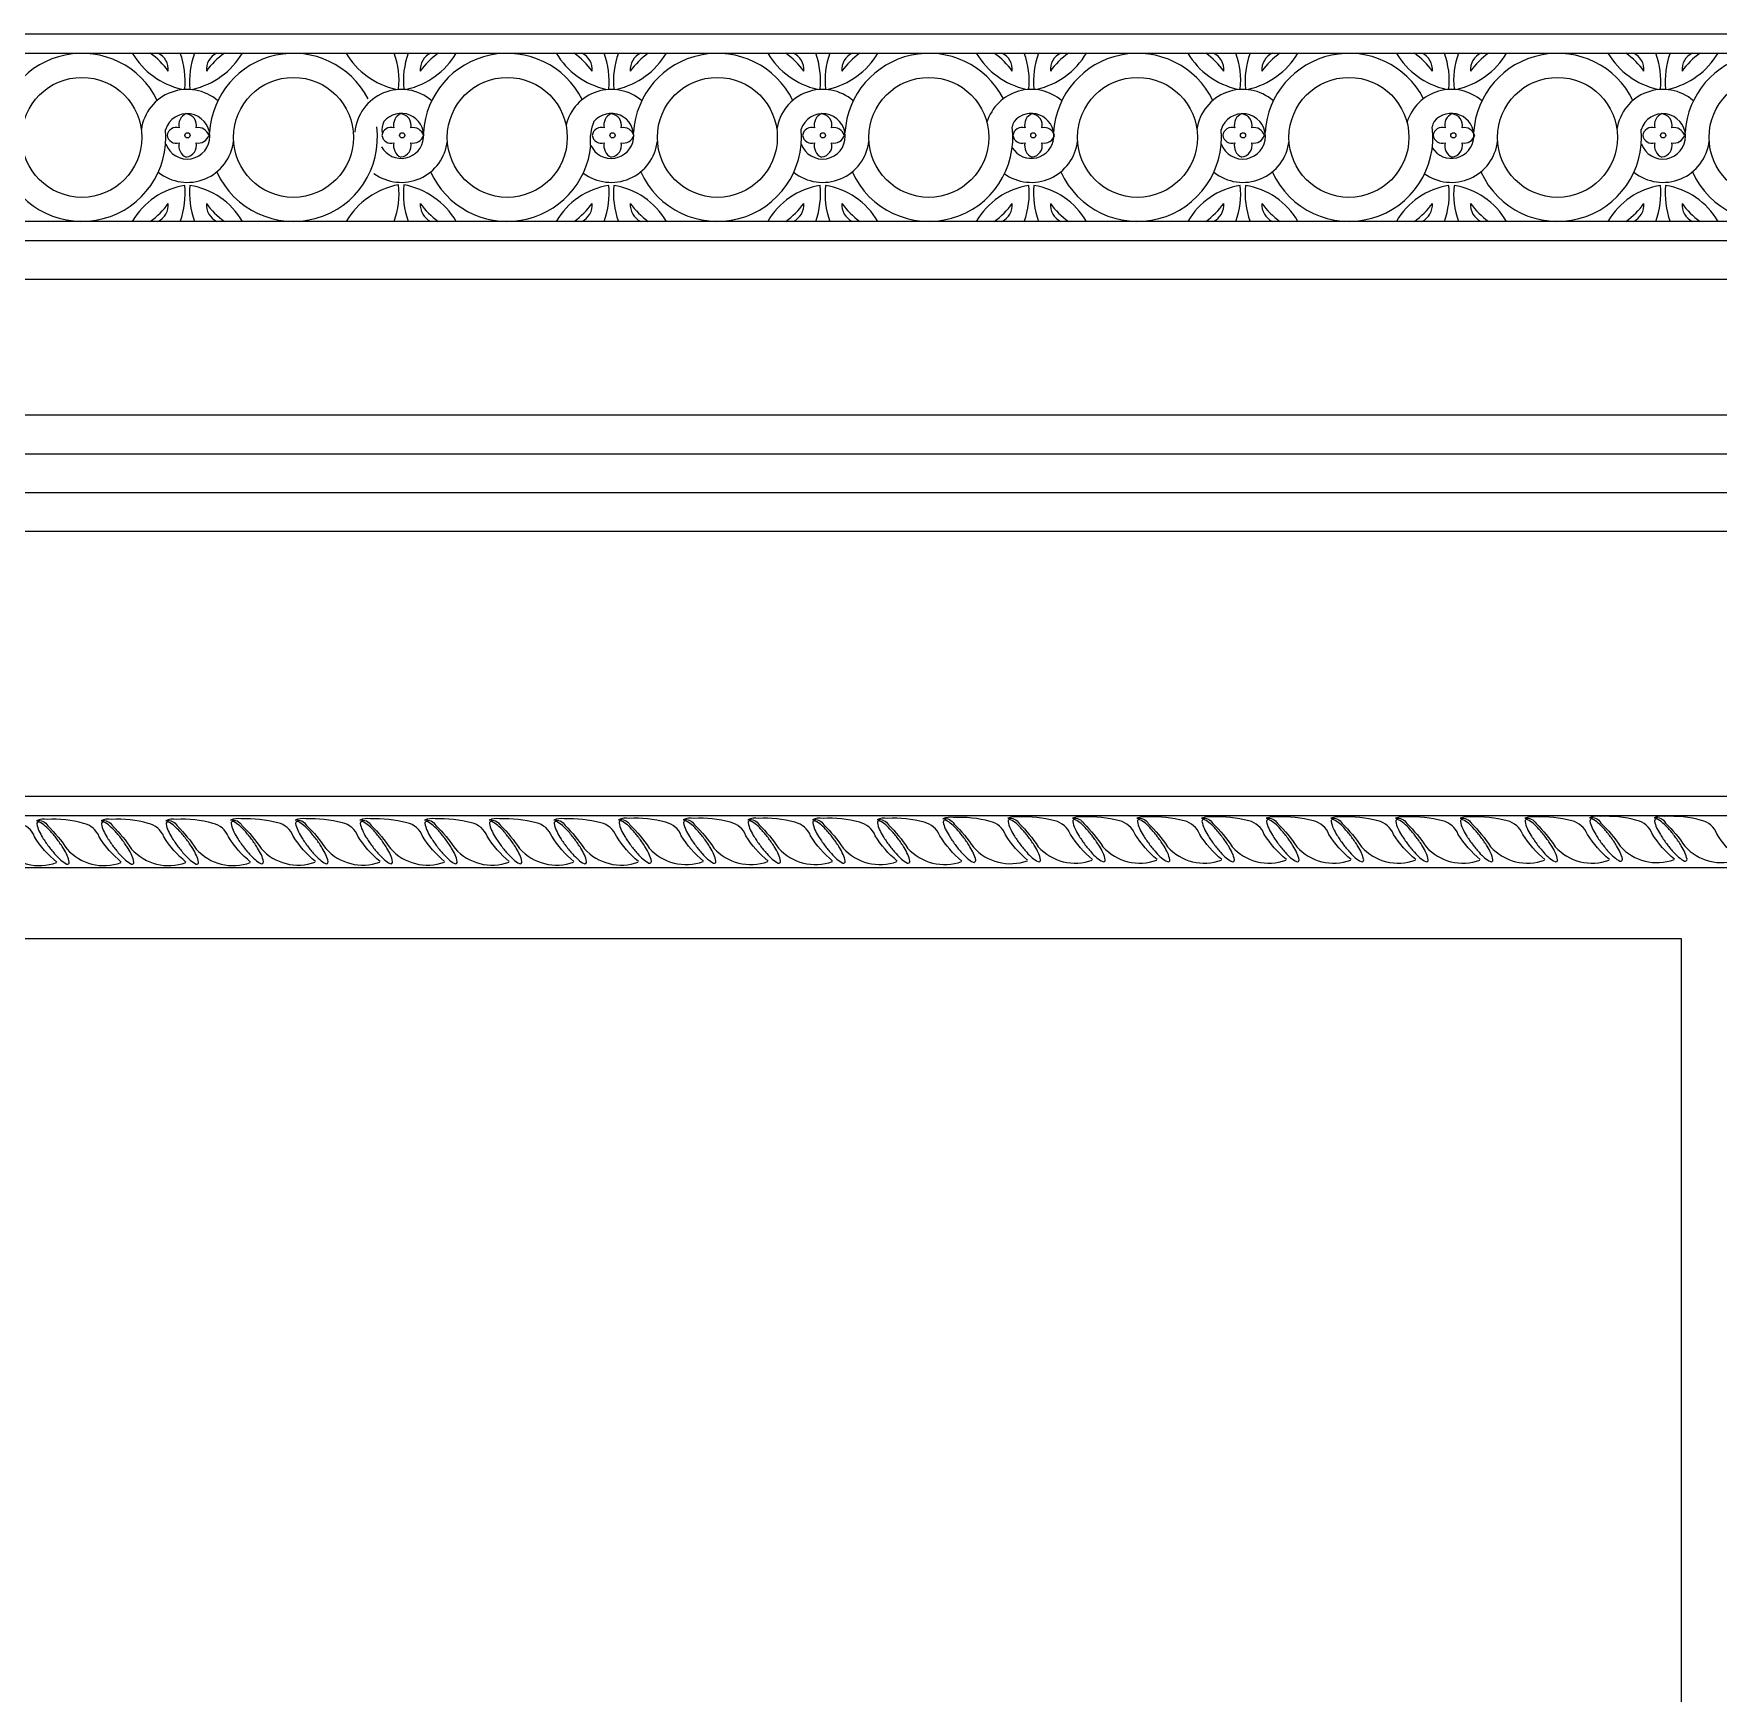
# Model space of a CAD drawing. Extents: x 110 to 913, y 736 to 1269.
# Drawn here: x 515.9 to 776.6, y 1010.1 to 1266.9 of the extents above; entities that cross this region are included whole.
import ezdxf

# ---------------------------------------------------------------- set-up
doc = ezdxf.new("R2010")
doc.units = 0
doc.header["$LTSCALE"] = 10
doc.header["$MEASUREMENT"] = 0
for name, color, linetype in [('3', 3, 'CONTINUOUS'), ('4', 4, 'CONTINUOUS'), ('7', 7, 'CONTINUOUS')]:
    doc.layers.add(name, color=color, linetype=linetype)

msp = doc.modelspace()

# ---------------------------------------------------------------- linework, layer by layer
at = {"layer": '3'}
for points in [[(248.39, 1263.87), (907.81, 1263.87), (907.81, 789.76)], [(248.39, 1237.87), (881.81, 1237.87), (881.81, 789.76)], [(248.39, 1234.87), (878.81, 1234.87), (878.81, 789.76)], [(248.39, 1207.87), (851.81, 1207.87), (851.81, 789.76)], [(248.39, 1201.87), (845.81, 1201.87), (845.81, 789.76)], [(248.39, 1195.87), (839.81, 1195.87), (839.81, 789.76)], [(248.39, 1145.87), (789.81, 1145.87), (789.81, 789.76)], [(248.39, 1137.87), (781.81, 1137.87), (781.81, 789.76)]]:
    msp.add_lwpolyline(points, dxfattribs=at)
for points in [[(519.41, 1138.69, -0.082769), (515.99, 1142.6, 0.248924), (513.58, 1144.68, 0.078105), (507.92, 1145.29, 0.148339), (506.28, 1145.09, -0.336371), (508.04, 1144.27, -0.0548), (511.01, 1140.69, 0.305815), (519.37, 1138.61)], [(529.41, 1138.69, -0.082769), (525.99, 1142.6, 0.248924), (523.58, 1144.68, 0.078105), (517.92, 1145.29, 0.148339), (516.28, 1145.09, -0.336371), (518.04, 1144.27, -0.0548), (521.01, 1140.69, 0.305815), (529.37, 1138.61)], [(539.41, 1138.69, -0.082769), (535.99, 1142.6, 0.248924), (533.58, 1144.68, 0.078105), (527.92, 1145.29, 0.148339), (526.28, 1145.09, -0.336371), (528.04, 1144.27, -0.0548), (531.01, 1140.69, 0.305815), (539.37, 1138.61)], [(549.41, 1138.69, -0.082769), (545.99, 1142.6, 0.248924), (543.58, 1144.68, 0.078105), (537.92, 1145.29, 0.148339), (536.28, 1145.09, -0.336371), (538.04, 1144.27, -0.0548), (541.01, 1140.69, 0.305815), (549.37, 1138.61)], [(559.45, 1138.77, -0.082769), (556.03, 1142.68, 0.248924), (553.62, 1144.76, 0.078105), (547.96, 1145.37, 0.148339), (546.33, 1145.17, -0.336371), (548.08, 1144.35, -0.0548), (551.05, 1140.77, 0.305815), (559.41, 1138.69)], [(569.45, 1138.77, -0.082769), (566.03, 1142.68, 0.248924), (563.62, 1144.76, 0.078105), (557.96, 1145.37, 0.148339), (556.33, 1145.17, -0.336371), (558.08, 1144.35, -0.0548), (561.05, 1140.77, 0.305815), (569.41, 1138.69)], [(579.45, 1138.77, -0.082769), (576.03, 1142.68, 0.248924), (573.62, 1144.76, 0.078105), (567.96, 1145.37, 0.148339), (566.33, 1145.17, -0.336371), (568.08, 1144.35, -0.0548), (571.05, 1140.77, 0.305815), (579.41, 1138.69)], [(589.45, 1138.77, -0.082769), (586.03, 1142.68, 0.248924), (583.62, 1144.76, 0.078105), (577.96, 1145.37, 0.148339), (576.33, 1145.17, -0.336371), (578.08, 1144.35, -0.0548), (581.05, 1140.77, 0.305815), (589.41, 1138.69)], [(599.45, 1138.77, -0.082769), (596.03, 1142.68, 0.248924), (593.62, 1144.76, 0.078105), (587.96, 1145.37, 0.148339), (586.33, 1145.17, -0.336371), (588.08, 1144.35, -0.0548), (591.05, 1140.77, 0.305815), (599.41, 1138.69)], [(609.45, 1138.77, -0.082769), (606.03, 1142.68, 0.248924), (603.62, 1144.76, 0.078105), (597.96, 1145.37, 0.148339), (596.33, 1145.17, -0.336371), (598.08, 1144.35, -0.0548), (601.05, 1140.77, 0.305815), (609.41, 1138.69)], [(619.49, 1138.85, -0.082769), (616.07, 1142.77, 0.248924), (613.66, 1144.84, 0.078105), (608, 1145.45, 0.148339), (606.37, 1145.25, -0.336371), (608.12, 1144.44, -0.0548), (611.1, 1140.85, 0.305815), (619.45, 1138.77)], [(629.49, 1138.85, -0.082769), (626.07, 1142.77, 0.248924), (623.66, 1144.84, 0.078105), (618, 1145.45, 0.148339), (616.37, 1145.25, -0.336371), (618.12, 1144.44, -0.0548), (621.1, 1140.85, 0.305815), (629.45, 1138.77)], [(639.49, 1138.85, -0.082769), (636.07, 1142.77, 0.248924), (633.66, 1144.84, 0.078105), (628, 1145.45, 0.148339), (626.37, 1145.25, -0.336371), (628.12, 1144.44, -0.0548), (631.1, 1140.85, 0.305815), (639.45, 1138.77)], [(649.49, 1138.85, -0.082769), (646.07, 1142.77, 0.248924), (643.66, 1144.84, 0.078105), (638, 1145.45, 0.148339), (636.37, 1145.25, -0.336371), (638.12, 1144.44, -0.0548), (641.1, 1140.85, 0.305815), (649.45, 1138.77)], [(659.49, 1138.85, -0.082769), (656.07, 1142.77, 0.248924), (653.66, 1144.84, 0.078105), (648, 1145.45, 0.148339), (646.37, 1145.25, -0.336371), (648.12, 1144.44, -0.0548), (651.1, 1140.85, 0.305815), (659.45, 1138.77)], [(669.67, 1138.99, -0.082769), (666.25, 1142.9, 0.248924), (663.85, 1144.98, 0.078105), (658.18, 1145.59, 0.148339), (656.55, 1145.38, -0.336371), (658.3, 1144.57, -0.0548), (661.28, 1140.98, 0.305815), (669.63, 1138.9)], [(679.72, 1139.07, -0.082769), (676.29, 1142.98, 0.248924), (673.89, 1145.06, 0.078105), (668.22, 1145.67, 0.148339), (666.59, 1145.46, -0.336371), (668.34, 1144.65, -0.0548), (671.32, 1141.06, 0.305815), (679.67, 1138.99)], [(689.72, 1139.07, -0.082769), (686.29, 1142.98, 0.248924), (683.89, 1145.06, 0.078105), (678.22, 1145.67, 0.148339), (676.59, 1145.46, -0.336371), (678.34, 1144.65, -0.0548), (681.32, 1141.06, 0.305815), (689.67, 1138.99)], [(699.72, 1139.07, -0.082769), (696.29, 1142.98, 0.248924), (693.89, 1145.06, 0.078105), (688.22, 1145.67, 0.148339), (686.59, 1145.46, -0.336371), (688.34, 1144.65, -0.0548), (691.32, 1141.06, 0.305815), (699.67, 1138.99)], [(709.72, 1139.07, -0.082769), (706.29, 1142.98, 0.248924), (703.89, 1145.06, 0.078105), (698.22, 1145.67, 0.148339), (696.59, 1145.46, -0.336371), (698.34, 1144.65, -0.0548), (701.32, 1141.06, 0.305815), (709.67, 1138.99)], [(719.72, 1139.07, -0.082769), (716.29, 1142.98, 0.248924), (713.89, 1145.06, 0.078105), (708.22, 1145.67, 0.148339), (706.59, 1145.46, -0.336371), (708.34, 1144.65, -0.0548), (711.32, 1141.06, 0.305815), (719.67, 1138.99)], [(729.72, 1139.07, -0.082769), (726.29, 1142.98, 0.248924), (723.89, 1145.06, 0.078105), (718.22, 1145.67, 0.148339), (716.59, 1145.46, -0.336371), (718.34, 1144.65, -0.0548), (721.32, 1141.06, 0.305815), (729.67, 1138.99)], [(739.72, 1139.07, -0.082769), (736.29, 1142.98, 0.248924), (733.89, 1145.06, 0.078105), (728.22, 1145.67, 0.148339), (726.59, 1145.46, -0.336371), (728.34, 1144.65, -0.0548), (731.32, 1141.06, 0.305815), (739.67, 1138.99)], [(749.72, 1139.07, -0.082769), (746.29, 1142.98, 0.248924), (743.89, 1145.06, 0.078105), (738.22, 1145.67, 0.148339), (736.59, 1145.46, -0.336371), (738.34, 1144.65, -0.0548), (741.32, 1141.06, 0.305815), (749.67, 1138.99)], [(759.72, 1139.07, -0.082769), (756.29, 1142.98, 0.248924), (753.89, 1145.06, 0.078105), (748.22, 1145.67, 0.148339), (746.59, 1145.46, -0.336371), (748.34, 1144.65, -0.0548), (751.32, 1141.06, 0.305815), (759.67, 1138.99)], [(769.76, 1139.15, -0.082769), (766.33, 1143.06, 0.248924), (763.93, 1145.14, 0.078105), (758.26, 1145.75, 0.148339), (756.63, 1145.55, -0.336371), (758.38, 1144.73, -0.0548), (761.36, 1141.15, 0.305815), (769.72, 1139.07)], [(779.76, 1139.15, -0.082769), (776.33, 1143.06, 0.248924), (773.93, 1145.14, 0.078105), (768.26, 1145.75, 0.148339), (766.63, 1145.55, -0.336371), (768.38, 1144.73, -0.0548), (771.36, 1141.15, 0.305815), (779.72, 1139.07)]]:
    msp.add_lwpolyline(points, format="xyb", dxfattribs=at)
for points in [[(516.45, 1144.84, 0.280919), (516.34, 1144.59, 0.066421), (516.67, 1143.54, 0.030503), (517.23, 1142.48, 0.022024), (518.17, 1141.11, 0.022024), (519.22, 1139.83, 0.030503), (520.07, 1138.99, 0.066421), (520.98, 1138.38, 0.280919), (521.26, 1138.41, 0.280919), (521.36, 1138.66, 0.066421), (521.04, 1139.71, 0.030503), (520.47, 1140.77, 0.022024), (519.54, 1142.14, 0.022024), (518.49, 1143.42, 0.030503), (517.64, 1144.26, 0.066421), (516.72, 1144.87, 0.280919)], [(526.45, 1144.84, 0.280919), (526.34, 1144.59, 0.066421), (526.67, 1143.54, 0.030503), (527.23, 1142.48, 0.022024), (528.17, 1141.11, 0.022024), (529.22, 1139.83, 0.030503), (530.07, 1138.99, 0.066421), (530.98, 1138.38, 0.280919), (531.26, 1138.41, 0.280919), (531.36, 1138.66, 0.066421), (531.04, 1139.71, 0.030503), (530.47, 1140.77, 0.022024), (529.54, 1142.14, 0.022024), (528.49, 1143.42, 0.030503), (527.64, 1144.26, 0.066421), (526.72, 1144.87, 0.280919)], [(536.45, 1144.84, 0.280919), (536.34, 1144.59, 0.066421), (536.67, 1143.54, 0.030503), (537.23, 1142.48, 0.022024), (538.17, 1141.11, 0.022024), (539.22, 1139.83, 0.030503), (540.07, 1138.99, 0.066421), (540.98, 1138.38, 0.280919), (541.26, 1138.41, 0.280919), (541.36, 1138.66, 0.066421), (541.04, 1139.71, 0.030503), (540.47, 1140.77, 0.022024), (539.54, 1142.14, 0.022024), (538.49, 1143.42, 0.030503), (537.64, 1144.26, 0.066421), (536.72, 1144.87, 0.280919)], [(546.49, 1144.93, 0.280919), (546.39, 1144.67, 0.066421), (546.71, 1143.62, 0.030503), (547.27, 1142.56, 0.022024), (548.21, 1141.19, 0.022024), (549.26, 1139.91, 0.030503), (550.11, 1139.07, 0.066421), (551.02, 1138.46, 0.280919), (551.3, 1138.49, 0.280919), (551.4, 1138.75, 0.066421), (551.08, 1139.79, 0.030503), (550.51, 1140.85, 0.022024), (549.58, 1142.22, 0.022024), (548.53, 1143.5, 0.030503), (547.68, 1144.34, 0.066421), (546.77, 1144.95, 0.280919)], [(556.49, 1144.93, 0.280919), (556.39, 1144.67, 0.066421), (556.71, 1143.62, 0.030503), (557.27, 1142.56, 0.022024), (558.21, 1141.19, 0.022024), (559.26, 1139.91, 0.030503), (560.11, 1139.07, 0.066421), (561.02, 1138.46, 0.280919), (561.3, 1138.49, 0.280919), (561.4, 1138.75, 0.066421), (561.08, 1139.79, 0.030503), (560.51, 1140.85, 0.022024), (559.58, 1142.22, 0.022024), (558.53, 1143.5, 0.030503), (557.68, 1144.34, 0.066421), (556.77, 1144.95, 0.280919)], [(566.49, 1144.93, 0.280919), (566.39, 1144.67, 0.066421), (566.71, 1143.62, 0.030503), (567.27, 1142.56, 0.022024), (568.21, 1141.19, 0.022024), (569.26, 1139.91, 0.030503), (570.11, 1139.07, 0.066421), (571.02, 1138.46, 0.280919), (571.3, 1138.49, 0.280919), (571.4, 1138.75, 0.066421), (571.08, 1139.79, 0.030503), (570.51, 1140.85, 0.022024), (569.58, 1142.22, 0.022024), (568.53, 1143.5, 0.030503), (567.68, 1144.34, 0.066421), (566.77, 1144.95, 0.280919)], [(576.49, 1144.93, 0.280919), (576.39, 1144.67, 0.066421), (576.71, 1143.62, 0.030503), (577.27, 1142.56, 0.022024), (578.21, 1141.19, 0.022024), (579.26, 1139.91, 0.030503), (580.11, 1139.07, 0.066421), (581.02, 1138.46, 0.280919), (581.3, 1138.49, 0.280919), (581.4, 1138.75, 0.066421), (581.08, 1139.79, 0.030503), (580.51, 1140.85, 0.022024), (579.58, 1142.22, 0.022024), (578.53, 1143.5, 0.030503), (577.68, 1144.34, 0.066421), (576.77, 1144.95, 0.280919)], [(586.49, 1144.93, 0.280919), (586.39, 1144.67, 0.066421), (586.71, 1143.62, 0.030503), (587.27, 1142.56, 0.022024), (588.21, 1141.19, 0.022024), (589.26, 1139.91, 0.030503), (590.11, 1139.07, 0.066421), (591.02, 1138.46, 0.280919), (591.3, 1138.49, 0.280919), (591.4, 1138.75, 0.066421), (591.08, 1139.79, 0.030503), (590.51, 1140.85, 0.022024), (589.58, 1142.22, 0.022024), (588.53, 1143.5, 0.030503), (587.68, 1144.34, 0.066421), (586.77, 1144.95, 0.280919)], [(596.49, 1144.93, 0.280919), (596.39, 1144.67, 0.066421), (596.71, 1143.62, 0.030503), (597.27, 1142.56, 0.022024), (598.21, 1141.19, 0.022024), (599.26, 1139.91, 0.030503), (600.11, 1139.07, 0.066421), (601.02, 1138.46, 0.280919), (601.3, 1138.49, 0.280919), (601.4, 1138.75, 0.066421), (601.08, 1139.79, 0.030503), (600.51, 1140.85, 0.022024), (599.58, 1142.22, 0.022024), (598.53, 1143.5, 0.030503), (597.68, 1144.34, 0.066421), (596.77, 1144.95, 0.280919)], [(606.53, 1145.01, 0.280919), (606.43, 1144.75, 0.066421), (606.75, 1143.7, 0.030503), (607.32, 1142.65, 0.022024), (608.25, 1141.28, 0.022024), (609.3, 1139.99, 0.030503), (610.15, 1139.15, 0.066421), (611.06, 1138.54, 0.280919), (611.34, 1138.57, 0.280919), (611.44, 1138.83, 0.066421), (611.12, 1139.87, 0.030503), (610.55, 1140.93, 0.022024), (609.62, 1142.3, 0.022024), (608.57, 1143.58, 0.030503), (607.72, 1144.43, 0.066421), (606.81, 1145.03, 0.280919)], [(616.53, 1145.01, 0.280919), (616.43, 1144.75, 0.066421), (616.75, 1143.7, 0.030503), (617.32, 1142.65, 0.022024), (618.25, 1141.28, 0.022024), (619.3, 1139.99, 0.030503), (620.15, 1139.15, 0.066421), (621.06, 1138.54, 0.280919), (621.34, 1138.57, 0.280919), (621.44, 1138.83, 0.066421), (621.12, 1139.87, 0.030503), (620.55, 1140.93, 0.022024), (619.62, 1142.3, 0.022024), (618.57, 1143.58, 0.030503), (617.72, 1144.43, 0.066421), (616.81, 1145.03, 0.280919)], [(626.53, 1145.01, 0.280919), (626.43, 1144.75, 0.066421), (626.75, 1143.7, 0.030503), (627.32, 1142.65, 0.022024), (628.25, 1141.28, 0.022024), (629.3, 1139.99, 0.030503), (630.15, 1139.15, 0.066421), (631.06, 1138.54, 0.280919), (631.34, 1138.57, 0.280919), (631.44, 1138.83, 0.066421), (631.12, 1139.87, 0.030503), (630.55, 1140.93, 0.022024), (629.62, 1142.3, 0.022024), (628.57, 1143.58, 0.030503), (627.72, 1144.43, 0.066421), (626.81, 1145.03, 0.280919)], [(636.53, 1145.01, 0.280919), (636.43, 1144.75, 0.066421), (636.75, 1143.7, 0.030503), (637.32, 1142.65, 0.022024), (638.25, 1141.28, 0.022024), (639.3, 1139.99, 0.030503), (640.15, 1139.15, 0.066421), (641.06, 1138.54, 0.280919), (641.34, 1138.57, 0.280919), (641.44, 1138.83, 0.066421), (641.12, 1139.87, 0.030503), (640.55, 1140.93, 0.022024), (639.62, 1142.3, 0.022024), (638.57, 1143.58, 0.030503), (637.72, 1144.43, 0.066421), (636.81, 1145.03, 0.280919)], [(646.53, 1145.01, 0.280919), (646.43, 1144.75, 0.066421), (646.75, 1143.7, 0.030503), (647.32, 1142.65, 0.022024), (648.25, 1141.28, 0.022024), (649.3, 1139.99, 0.030503), (650.15, 1139.15, 0.066421), (651.06, 1138.54, 0.280919), (651.34, 1138.57, 0.280919), (651.44, 1138.83, 0.066421), (651.12, 1139.87, 0.030503), (650.55, 1140.93, 0.022024), (649.62, 1142.3, 0.022024), (648.57, 1143.58, 0.030503), (647.72, 1144.43, 0.066421), (646.81, 1145.03, 0.280919)], [(656.71, 1145.14, 0.280919), (656.61, 1144.88, 0.066421), (656.93, 1143.83, 0.030503), (657.5, 1142.78, 0.022024), (658.43, 1141.41, 0.022024), (659.48, 1140.12, 0.030503), (660.33, 1139.28, 0.066421), (661.24, 1138.67, 0.280919), (661.52, 1138.7, 0.280919), (661.63, 1138.96, 0.066421), (661.3, 1140.01, 0.030503), (660.74, 1141.06, 0.022024), (659.8, 1142.43, 0.022024), (658.75, 1143.72, 0.030503), (657.9, 1144.56, 0.066421), (656.99, 1145.16, 0.280919)], [(666.75, 1145.22, 0.280919), (666.65, 1144.96, 0.066421), (666.97, 1143.91, 0.030503), (667.54, 1142.86, 0.022024), (668.47, 1141.49, 0.022024), (669.52, 1140.2, 0.030503), (670.37, 1139.36, 0.066421), (671.29, 1138.76, 0.280919), (671.56, 1138.78, 0.280919), (671.67, 1139.04, 0.066421), (671.34, 1140.09, 0.030503), (670.78, 1141.14, 0.022024), (669.84, 1142.51, 0.022024), (668.79, 1143.8, 0.030503), (667.94, 1144.64, 0.066421), (667.03, 1145.25, 0.280919)], [(676.75, 1145.22, 0.280919), (676.65, 1144.96, 0.066421), (676.97, 1143.91, 0.030503), (677.54, 1142.86, 0.022024), (678.47, 1141.49, 0.022024), (679.52, 1140.2, 0.030503), (680.37, 1139.36, 0.066421), (681.29, 1138.76, 0.280919), (681.56, 1138.78, 0.280919), (681.67, 1139.04, 0.066421), (681.34, 1140.09, 0.030503), (680.78, 1141.14, 0.022024), (679.84, 1142.51, 0.022024), (678.79, 1143.8, 0.030503), (677.94, 1144.64, 0.066421), (677.03, 1145.25, 0.280919)], [(686.75, 1145.22, 0.280919), (686.65, 1144.96, 0.066421), (686.97, 1143.91, 0.030503), (687.54, 1142.86, 0.022024), (688.47, 1141.49, 0.022024), (689.52, 1140.2, 0.030503), (690.37, 1139.36, 0.066421), (691.29, 1138.76, 0.280919), (691.56, 1138.78, 0.280919), (691.67, 1139.04, 0.066421), (691.34, 1140.09, 0.030503), (690.78, 1141.14, 0.022024), (689.84, 1142.51, 0.022024), (688.79, 1143.8, 0.030503), (687.94, 1144.64, 0.066421), (687.03, 1145.25, 0.280919)], [(696.75, 1145.22, 0.280919), (696.65, 1144.96, 0.066421), (696.97, 1143.91, 0.030503), (697.54, 1142.86, 0.022024), (698.47, 1141.49, 0.022024), (699.52, 1140.2, 0.030503), (700.37, 1139.36, 0.066421), (701.29, 1138.76, 0.280919), (701.56, 1138.78, 0.280919), (701.67, 1139.04, 0.066421), (701.34, 1140.09, 0.030503), (700.78, 1141.14, 0.022024), (699.84, 1142.51, 0.022024), (698.79, 1143.8, 0.030503), (697.94, 1144.64, 0.066421), (697.03, 1145.25, 0.280919)], [(706.75, 1145.22, 0.280919), (706.65, 1144.96, 0.066421), (706.97, 1143.91, 0.030503), (707.54, 1142.86, 0.022024), (708.47, 1141.49, 0.022024), (709.52, 1140.2, 0.030503), (710.37, 1139.36, 0.066421), (711.29, 1138.76, 0.280919), (711.56, 1138.78, 0.280919), (711.67, 1139.04, 0.066421), (711.34, 1140.09, 0.030503), (710.78, 1141.14, 0.022024), (709.84, 1142.51, 0.022024), (708.79, 1143.8, 0.030503), (707.94, 1144.64, 0.066421), (707.03, 1145.25, 0.280919)], [(716.75, 1145.22, 0.280919), (716.65, 1144.96, 0.066421), (716.97, 1143.91, 0.030503), (717.54, 1142.86, 0.022024), (718.47, 1141.49, 0.022024), (719.52, 1140.2, 0.030503), (720.37, 1139.36, 0.066421), (721.29, 1138.76, 0.280919), (721.56, 1138.78, 0.280919), (721.67, 1139.04, 0.066421), (721.34, 1140.09, 0.030503), (720.78, 1141.14, 0.022024), (719.84, 1142.51, 0.022024), (718.79, 1143.8, 0.030503), (717.94, 1144.64, 0.066421), (717.03, 1145.25, 0.280919)], [(726.75, 1145.22, 0.280919), (726.65, 1144.96, 0.066421), (726.97, 1143.91, 0.030503), (727.54, 1142.86, 0.022024), (728.47, 1141.49, 0.022024), (729.52, 1140.2, 0.030503), (730.37, 1139.36, 0.066421), (731.29, 1138.76, 0.280919), (731.56, 1138.78, 0.280919), (731.67, 1139.04, 0.066421), (731.34, 1140.09, 0.030503), (730.78, 1141.14, 0.022024), (729.84, 1142.51, 0.022024), (728.79, 1143.8, 0.030503), (727.94, 1144.64, 0.066421), (727.03, 1145.25, 0.280919)], [(736.75, 1145.22, 0.280919), (736.65, 1144.96, 0.066421), (736.97, 1143.91, 0.030503), (737.54, 1142.86, 0.022024), (738.47, 1141.49, 0.022024), (739.52, 1140.2, 0.030503), (740.37, 1139.36, 0.066421), (741.29, 1138.76, 0.280919), (741.56, 1138.78, 0.280919), (741.67, 1139.04, 0.066421), (741.34, 1140.09, 0.030503), (740.78, 1141.14, 0.022024), (739.84, 1142.51, 0.022024), (738.79, 1143.8, 0.030503), (737.94, 1144.64, 0.066421), (737.03, 1145.25, 0.280919)], [(746.75, 1145.22, 0.280919), (746.65, 1144.96, 0.066421), (746.97, 1143.91, 0.030503), (747.54, 1142.86, 0.022024), (748.47, 1141.49, 0.022024), (749.52, 1140.2, 0.030503), (750.37, 1139.36, 0.066421), (751.29, 1138.76, 0.280919), (751.56, 1138.78, 0.280919), (751.67, 1139.04, 0.066421), (751.34, 1140.09, 0.030503), (750.78, 1141.14, 0.022024), (749.84, 1142.51, 0.022024), (748.79, 1143.8, 0.030503), (747.94, 1144.64, 0.066421), (747.03, 1145.25, 0.280919)], [(756.79, 1145.3, 0.280919), (756.69, 1145.04, 0.066421), (757.01, 1144, 0.030503), (757.58, 1142.94, 0.022024), (758.51, 1141.57, 0.022024), (759.56, 1140.29, 0.030503), (760.41, 1139.44, 0.066421), (761.33, 1138.84, 0.280919), (761.6, 1138.86, 0.280919), (761.71, 1139.12, 0.066421), (761.38, 1140.17, 0.030503), (760.82, 1141.22, 0.022024), (759.88, 1142.6, 0.022024), (758.83, 1143.88, 0.030503), (757.98, 1144.72, 0.066421), (757.07, 1145.33, 0.280919)], [(766.79, 1145.3, 0.280919), (766.69, 1145.04, 0.066421), (767.01, 1144, 0.030503), (767.58, 1142.94, 0.022024), (768.51, 1141.57, 0.022024), (769.56, 1140.29, 0.030503), (770.41, 1139.44, 0.066421), (771.33, 1138.84, 0.280919), (771.6, 1138.86, 0.280919), (771.71, 1139.12, 0.066421), (771.38, 1140.17, 0.030503), (770.82, 1141.22, 0.022024), (769.88, 1142.6, 0.022024), (768.83, 1143.88, 0.030503), (767.98, 1144.72, 0.066421), (767.07, 1145.33, 0.280919)]]:
    msp.add_lwpolyline(points, format="xyb", close=True, dxfattribs=at)
for centre, radius in [((523.31, 1250.83), 9.28), ((556.05, 1250.83), 9.28), ((589.14, 1250.83), 9.28), ((621.65, 1250.83), 9.28), ((654.38, 1250.83), 9.28), ((686.66, 1250.83), 9.28), ((719.39, 1250.83), 9.28), ((751.67, 1250.83), 9.28), ((784.4, 1250.83), 9.28), ((539.65, 1251.14), 0.4), ((572.88, 1251.14), 0.4), ((605.43, 1251.14), 0.4), ((637.99, 1251.14), 0.4), ((670.54, 1251.14), 0.4), ((703, 1251.14), 0.4), ((735.55, 1251.14), 0.4), ((768.01, 1251.14), 0.4)]:
    msp.add_circle(centre, radius, dxfattribs=at)
for centre, radius, start, end in [((523.31, 1250.83), 13, 26.1041, 176.6486), ((541.44, 1270.01), 12.02, 210.7907, 257.1824), ((527.05, 1254.22), 11.82, 35.4216, 54.6077), ((533.92, 1261.33), 2.77, 354.7216, 65.8168), ((526.82, 1259.57), 12.47, 354.1276, 20.1297), ((552.44, 1259.57), 12.47, 159.8703, 185.8724), ((537.82, 1270.01), 12.02, 282.8176, 329.2093), ((545.34, 1261.33), 2.77, 114.1832, 185.2784), ((552.21, 1254.22), 11.82, 125.3923, 144.5784), ((556.05, 1250.83), 13, 27.4099, 176.6486), ((574.53, 1270.01), 12.02, 210.7907, 257.1824), ((559.92, 1259.57), 12.47, 354.1276, 20.1297), ((585.53, 1259.57), 12.47, 159.8703, 185.8724), ((570.92, 1270.01), 12.02, 282.8176, 329.2093), ((578.44, 1261.33), 2.77, 114.1832, 185.2784), ((585.31, 1254.22), 11.82, 125.3923, 144.5784), ((589.14, 1250.83), 13, 26.7718, 176.6486), ((607.04, 1270.01), 12.02, 210.7907, 257.1824), ((592.65, 1254.22), 11.82, 35.4216, 54.6077), ((599.52, 1261.33), 2.77, 354.7216, 65.8168), ((592.43, 1259.57), 12.47, 354.1276, 20.1297), ((618.04, 1259.57), 12.47, 159.8703, 185.8724), ((603.43, 1270.01), 12.02, 282.8176, 329.2093), ((610.94, 1261.33), 2.77, 114.1832, 185.2784), ((617.81, 1254.22), 11.82, 125.3923, 144.5784), ((621.65, 1250.83), 13, 26.1041, 176.6486), ((639.78, 1270.01), 12.02, 210.7907, 257.1824), ((625.39, 1254.22), 11.82, 35.4216, 54.6077), ((632.26, 1261.33), 2.77, 354.7216, 65.8168), ((625.16, 1259.57), 12.47, 354.1276, 20.1297), ((650.78, 1259.57), 12.47, 159.8703, 185.8724), ((636.16, 1270.01), 12.02, 282.8176, 329.2093), ((643.68, 1261.33), 2.77, 114.1832, 185.2784), ((650.55, 1254.22), 11.82, 125.3923, 144.5784), ((654.38, 1250.83), 13, 27.4099, 176.6486), ((672.05, 1270.01), 12.02, 210.7907, 257.1824), ((657.66, 1254.22), 11.82, 35.4216, 54.6077), ((664.53, 1261.33), 2.77, 354.7216, 65.8168), ((657.44, 1259.57), 12.47, 354.1276, 20.1297), ((683.05, 1259.57), 12.47, 159.8703, 185.8724), ((668.44, 1270.01), 12.02, 282.8176, 329.2093), ((675.95, 1261.33), 2.77, 114.1832, 185.2784), ((682.82, 1254.22), 11.82, 125.3923, 144.5784), ((686.66, 1250.83), 13, 26.1041, 176.6486), ((704.79, 1270.01), 12.02, 210.7907, 257.1824), ((690.4, 1254.22), 11.82, 35.4216, 54.6077), ((697.27, 1261.33), 2.77, 354.7216, 65.8168), ((690.17, 1259.57), 12.47, 354.1276, 20.1297), ((715.79, 1259.57), 12.47, 159.8703, 185.8724), ((701.17, 1270.01), 12.02, 282.8176, 329.2093), ((708.69, 1261.33), 2.77, 114.1832, 185.2784), ((715.56, 1254.22), 11.82, 125.3923, 144.5784), ((719.39, 1250.83), 13, 27.4099, 176.6486), ((737.06, 1270.01), 12.02, 210.7907, 257.1824), ((722.67, 1254.22), 11.82, 35.4216, 54.6077), ((729.54, 1261.33), 2.77, 354.7216, 65.8168), ((722.45, 1259.57), 12.47, 354.1276, 20.1297), ((748.06, 1259.57), 12.47, 159.8703, 185.8724), ((733.45, 1270.01), 12.02, 282.8176, 329.2093), ((740.97, 1261.33), 2.77, 114.1832, 185.2784), ((747.84, 1254.22), 11.82, 125.3923, 144.5784), ((751.67, 1250.83), 13, 26.1041, 176.6486), ((769.8, 1270.01), 12.02, 210.7907, 257.1824), ((755.41, 1254.22), 11.82, 35.4216, 54.6077), ((762.28, 1261.33), 2.77, 354.7216, 65.8168), ((755.18, 1259.57), 12.47, 354.1276, 20.1297), ((780.8, 1259.57), 12.47, 159.8703, 185.8724), ((766.18, 1270.01), 12.02, 282.8176, 329.2093), ((773.7, 1261.33), 2.77, 114.1832, 185.2784), ((780.57, 1254.22), 11.82, 125.3923, 144.5784), ((784.4, 1250.83), 13, 27.4099, 176.6486), ((539.63, 1251.06), 7.19, 49.0235, 171.9829), ((572.73, 1251.06), 7.19, 49.0235, 175.4537), ((605.23, 1251.06), 7.19, 49.0235, 166.7316), ((637.97, 1251.06), 7.19, 49.0235, 171.9829), ((670.24, 1251.06), 7.19, 49.0235, 162.9364), ((702.98, 1251.06), 7.19, 49.0235, 171.9829), ((735.25, 1251.06), 7.19, 49.0235, 162.9364), ((767.99, 1251.06), 7.19, 49.0235, 171.9829), ((539.6, 1250.98), 3.51, 199.2187, 162.7424), ((540.22, 1252.76), 1.91, 113.6645, 194.3636), ((539.27, 1252.72), 1.77, 346.5868, 83.2221), ((572.73, 1251.06), 3.48, 209.1442, 140.2199), ((573.45, 1252.76), 1.91, 113.6645, 194.3636), ((572.5, 1252.72), 1.77, 346.5868, 83.2221), ((605.23, 1251.06), 3.48, 204.9912, 140.2199), ((606, 1252.76), 1.91, 113.6645, 194.3636), ((605.05, 1252.72), 1.77, 346.5868, 83.2221), ((637.94, 1250.98), 3.51, 199.2187, 162.7424), ((638.55, 1252.76), 1.91, 113.6645, 194.3636), ((637.61, 1252.72), 1.77, 346.5868, 83.2221), ((670.24, 1251.06), 3.48, 211.6849, 140.2199), ((671.11, 1252.76), 1.91, 113.6645, 194.3636), ((670.16, 1252.72), 1.77, 346.5868, 83.2221), ((702.95, 1250.98), 3.51, 199.2187, 162.7424), ((703.56, 1252.76), 1.91, 113.6645, 194.3636), ((702.62, 1252.72), 1.77, 346.5868, 83.2221), ((735.25, 1251.06), 3.48, 211.6849, 140.2199), ((736.12, 1252.76), 1.91, 113.6645, 194.3636), ((735.17, 1252.72), 1.77, 346.5868, 83.2221), ((767.96, 1250.98), 3.51, 199.2187, 162.7424), ((768.58, 1252.76), 1.91, 113.6645, 194.3636), ((767.63, 1252.72), 1.77, 346.5868, 83.2221), ((523.31, 1250.83), 13, 204.2157, 5.2656), ((537.9, 1250.95), 1.41, 70.8129, 172.376), ((541.32, 1250.62), 1.72, 17.5326, 101.0553), ((556.05, 1250.83), 13, 204.2157, 7.2121), ((572.49, 1251.96), 2.77, 151.5002, 189.0547), ((571.13, 1250.95), 1.41, 70.8129, 172.376), ((574.55, 1250.62), 1.72, 17.5326, 101.0553), ((609.8, 1250.29), 7.84, 157.5397, 185.1395), ((603.69, 1250.95), 1.41, 70.8129, 172.376), ((607.1, 1250.62), 1.72, 17.5326, 101.0553), ((621.65, 1250.83), 13, 204.2157, 5.2656), ((636.24, 1250.95), 1.41, 70.8129, 172.376), ((639.66, 1250.62), 1.72, 17.5326, 101.0553), ((654.38, 1250.83), 13, 204.2157, 7.2121), ((670, 1251.96), 2.77, 151.5002, 169.7165), ((668.79, 1250.95), 1.41, 70.8129, 172.376), ((672.21, 1250.62), 1.72, 17.5326, 101.0553), ((686.66, 1250.83), 13, 204.2157, 5.2656), ((701.25, 1250.95), 1.41, 70.8129, 172.376), ((704.67, 1250.62), 1.72, 17.5326, 101.0553), ((719.39, 1250.83), 13, 204.2157, 7.2121), ((735.01, 1251.96), 2.77, 151.5002, 169.7165), ((733.8, 1250.95), 1.41, 70.8129, 172.376), ((737.22, 1250.62), 1.72, 17.5326, 101.0553), ((751.67, 1250.83), 13, 204.2157, 5.2656), ((766.26, 1250.95), 1.41, 70.8129, 172.376), ((769.68, 1250.62), 1.72, 17.5326, 101.0553), ((784.4, 1250.83), 13, 204.2157, 7.2121), ((539.63, 1251.06), 7.19, 231.3218, 353.595), ((537.9, 1251.33), 1.41, 187.624, 289.1871), ((540.22, 1249.52), 1.91, 165.6364, 246.3355), ((539.27, 1249.56), 1.77, 276.7779, 13.4132), ((541.32, 1251.66), 1.72, 258.9447, 342.4674), ((572.73, 1251.06), 7.19, 234.0596, 353.595), ((571.13, 1251.33), 1.41, 187.624, 289.1871), ((573.45, 1249.52), 1.91, 165.6364, 246.3355), ((572.5, 1249.56), 1.77, 276.7779, 13.4132), ((574.55, 1251.66), 1.72, 258.9447, 342.4674), ((589.14, 1250.83), 13, 204.2157, 354.531), ((605.23, 1251.06), 7.19, 233.0449, 353.595), ((603.69, 1251.33), 1.41, 187.624, 289.1871), ((606, 1249.52), 1.91, 165.6364, 246.3355), ((605.05, 1249.56), 1.77, 276.7779, 13.4132), ((607.1, 1251.66), 1.72, 258.9447, 342.4674), ((637.97, 1251.06), 7.19, 231.3218, 353.595), ((636.24, 1251.33), 1.41, 187.624, 289.1871), ((638.55, 1249.52), 1.91, 165.6364, 246.3355), ((637.61, 1249.56), 1.77, 276.7779, 13.4132), ((639.66, 1251.66), 1.72, 258.9447, 342.4674), ((670.24, 1251.06), 7.19, 234.0596, 353.595), ((668.79, 1251.33), 1.41, 187.624, 289.1871), ((671.11, 1249.52), 1.91, 165.6364, 246.3355), ((670.16, 1249.56), 1.77, 276.7779, 13.4132), ((672.21, 1251.66), 1.72, 258.9447, 342.4674), ((702.98, 1251.06), 7.19, 231.3218, 353.595), ((701.25, 1251.33), 1.41, 187.624, 289.1871), ((703.56, 1249.52), 1.91, 165.6364, 246.3355), ((702.62, 1249.56), 1.77, 276.7779, 13.4132), ((704.67, 1251.66), 1.72, 258.9447, 342.4674), ((735.25, 1251.06), 7.19, 234.0596, 353.595), ((733.8, 1251.33), 1.41, 187.624, 289.1871), ((736.12, 1249.52), 1.91, 165.6364, 246.3355), ((735.17, 1249.56), 1.77, 276.7779, 13.4132), ((737.22, 1251.66), 1.72, 258.9447, 342.4674), ((767.99, 1251.06), 7.19, 231.3218, 353.595), ((766.26, 1251.33), 1.41, 187.624, 289.1871), ((768.58, 1249.52), 1.91, 165.6364, 246.3355), ((767.63, 1249.56), 1.77, 276.7779, 13.4132), ((769.68, 1251.66), 1.72, 258.9447, 342.4674), ((541.07, 1232.02), 11.53, 99.1387, 149.712), ((526.82, 1242.12), 12.47, 339.8703, 5.8724), ((552.44, 1242.12), 12.47, 174.1276, 200.1297), ((538.2, 1232.02), 11.53, 30.288, 80.8613), ((574.53, 1231.68), 12.02, 100.6067, 149.2093), ((559.92, 1242.12), 12.47, 339.8703, 6.3074), ((585.53, 1242.12), 12.47, 173.6926, 200.1297), ((570.92, 1231.68), 12.02, 30.7907, 79.3933), ((606.67, 1232.02), 11.53, 99.1387, 149.712), ((592.43, 1242.12), 12.47, 339.8703, 5.8724), ((618.04, 1242.12), 12.47, 174.1276, 200.1297), ((603.8, 1232.02), 11.53, 30.288, 80.8613), ((639.4, 1232.02), 11.53, 99.1387, 149.712), ((625.16, 1242.12), 12.47, 339.8703, 5.8724), ((650.78, 1242.12), 12.47, 174.1276, 200.1297), ((636.53, 1232.02), 11.53, 30.288, 80.8613), ((671.68, 1232.02), 11.53, 99.1387, 149.712), ((657.44, 1242.12), 12.47, 339.8703, 5.8724), ((683.05, 1242.12), 12.47, 174.1276, 200.1297), ((668.81, 1232.02), 11.53, 30.288, 80.8613), ((704.41, 1232.02), 11.53, 99.1387, 149.712), ((690.17, 1242.12), 12.47, 339.8703, 5.8724), ((715.79, 1242.12), 12.47, 174.1276, 200.1297), ((701.55, 1232.02), 11.53, 30.288, 80.8613), ((736.69, 1232.02), 11.53, 99.1387, 149.712), ((722.45, 1242.12), 12.47, 339.8703, 5.8724), ((748.06, 1242.12), 12.47, 174.1276, 200.1297), ((733.82, 1232.02), 11.53, 30.288, 80.8613), ((769.43, 1232.02), 11.53, 99.1387, 149.712), ((755.18, 1242.12), 12.47, 339.8703, 5.8724), ((780.8, 1242.12), 12.47, 174.1276, 200.1297), ((766.56, 1232.02), 11.53, 30.288, 80.8613), ((527.05, 1247.47), 11.82, 305.3923, 324.5784), ((533.92, 1240.36), 2.77, 294.1832, 5.2784), ((545.34, 1240.36), 2.77, 174.7216, 245.8168), ((552.21, 1247.47), 11.82, 215.4216, 234.6077), ((578.44, 1240.36), 2.77, 174.7216, 245.8168), ((585.31, 1247.47), 11.82, 215.4216, 234.6077), ((592.65, 1247.47), 11.82, 305.3923, 324.5784), ((599.52, 1240.36), 2.77, 294.1832, 5.2784), ((610.94, 1240.36), 2.77, 174.7216, 245.8168), ((617.81, 1247.47), 11.82, 215.4216, 234.6077), ((625.39, 1247.47), 11.82, 305.3923, 324.5784), ((632.26, 1240.36), 2.77, 294.1832, 5.2784), ((643.68, 1240.36), 2.77, 174.7216, 245.8168), ((650.55, 1247.47), 11.82, 215.4216, 234.6077), ((657.66, 1247.47), 11.82, 305.3923, 324.5784), ((664.53, 1240.36), 2.77, 294.1832, 5.2784), ((675.95, 1240.36), 2.77, 174.7216, 245.8168), ((682.82, 1247.47), 11.82, 215.4216, 234.6077), ((690.4, 1247.47), 11.82, 305.3923, 324.5784), ((697.27, 1240.36), 2.77, 294.1832, 5.2784), ((708.69, 1240.36), 2.77, 174.7216, 245.8168), ((715.56, 1247.47), 11.82, 215.4216, 234.6077), ((722.67, 1247.47), 11.82, 305.3923, 324.5784), ((729.54, 1240.36), 2.77, 294.1832, 5.2784), ((740.97, 1240.36), 2.77, 174.7216, 245.8168), ((747.84, 1247.47), 11.82, 215.4216, 234.6077), ((755.41, 1247.47), 11.82, 305.3923, 324.5784), ((762.28, 1240.36), 2.77, 294.1832, 5.2784), ((773.7, 1240.36), 2.77, 174.7216, 245.8168), ((780.57, 1247.47), 11.82, 215.4216, 234.6077)]:
    msp.add_arc(centre, radius, start, end, dxfattribs=at)
at = {"layer": '4'}
for points in [[(248.39, 1266.87), (910.81, 1266.87), (910.81, 789.76)], [(248.39, 1126.87), (770.81, 1126.87), (770.81, 789.76)]]:
    msp.add_lwpolyline(points, dxfattribs=at)
at = {"layer": '7'}
for points in [[(248.39, 1228.87), (872.81, 1228.87), (872.81, 789.76)], [(248.39, 1189.87), (833.81, 1189.87), (833.81, 789.76)], [(248.39, 1148.87), (792.81, 1148.87), (792.81, 789.76)]]:
    msp.add_lwpolyline(points, dxfattribs=at)

doc.saveas('drawing.dxf')
